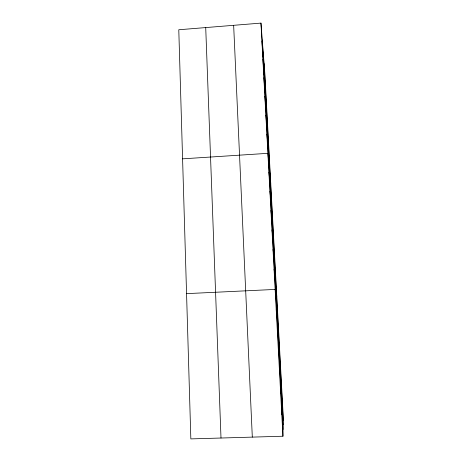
<?xml version="1.0" encoding="UTF-8"?>
<svg xmlns="http://www.w3.org/2000/svg" width="462" height="462" viewBox="0 0 462 462"><rect width="100%" height="100%" fill="white"/><g stroke="black" fill="none" stroke-linecap="round" stroke-linejoin="round"><path stroke-width="0.69" d="M282.94 436.226L283.218 416.349L264.882 73.972L260.961 23.1L178.782 29.759L190.841 438.9L282.94 436.226L260.961 23.1M281.785 414.553L281.953 409.188M280.648 393.122L280.879 389.102M279.516 371.927L279.822 369.225M278.401 350.964L278.771 349.549M277.298 330.226L277.731 330.076M182.588 158.841L267.885 153.332L270.738 183.362M186.561 293.636L275.127 289.431L276.784 296.234M276.207 309.719L276.703 310.805M274.064 269.363L274.682 272.84M273.007 249.509L273.683 254.146M271.962 229.862L272.695 235.637M270.928 210.424L271.72 217.313M269.9 191.193L270.749 199.174M268.89 172.164L269.796 181.208M266.869 134.13L267.879 145.276M265.858 115.136L266.921 127.31M264.853 96.339L265.973 109.529M263.866 77.743L265.032 91.921M262.89 59.338L264.102 74.48M261.919 41.124L263.184 57.219M264.091 63.716L283.16 420.293M263.207 52.246L283.096 424.74M262.272 40.125L283.033 429.487M233.651 25.312L252.31 437.116M205.717 27.576L220.998 438.022"/></g></svg>
